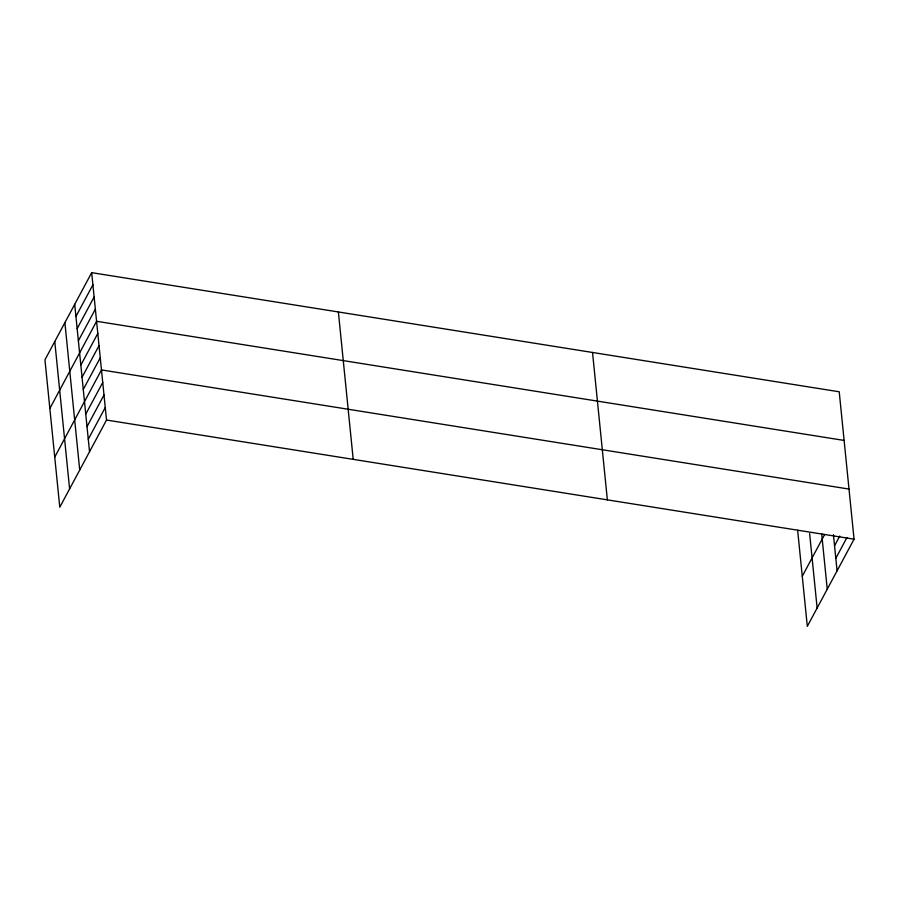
<?xml version="1.0" encoding="UTF-8"?>
<svg xmlns="http://www.w3.org/2000/svg" width="899" height="899" viewBox="0 0 899 899"><rect width="100%" height="100%" fill="white"/><g stroke="black" fill="none" stroke-linecap="round" stroke-linejoin="round"><path stroke-width="1.35" d="M91.687 272.655L44.95 359.825L59.784 507.216L106.52 420.047L91.687 272.655L839.216 391.784L854.05 539.175L807.313 626.345L797.649 530.298M75.932 316.482L92.912 284.814M77.157 328.641L94.137 296.973M78.382 340.8L95.361 309.132M49.85 408.461L96.586 321.291L844.116 440.431M80.831 365.118L97.811 333.45M82.045 377.288L99.036 345.609M83.27 389.447L100.261 357.768M54.738 457.097L101.475 369.927L849.004 489.067M85.753 414.136L102.744 382.457M87.023 426.654L104.003 394.987M88.282 439.184L105.262 407.517M802.268 576.237L824.664 534.478M834.542 545.794L839.767 536.051M835.812 558.324L846.914 537.613M106.52 420.047L854.05 539.175M833.429 534.658L837.07 570.854M821.664 533.646L827.249 589.171M809.639 533.601L817.135 608.039M592.531 352.475L607.364 499.866M338.372 311.964L353.206 459.355M74.707 304.323L89.54 451.714M64.885 322.64L79.719 470.031M54.772 341.508L69.605 488.899"/></g></svg>
